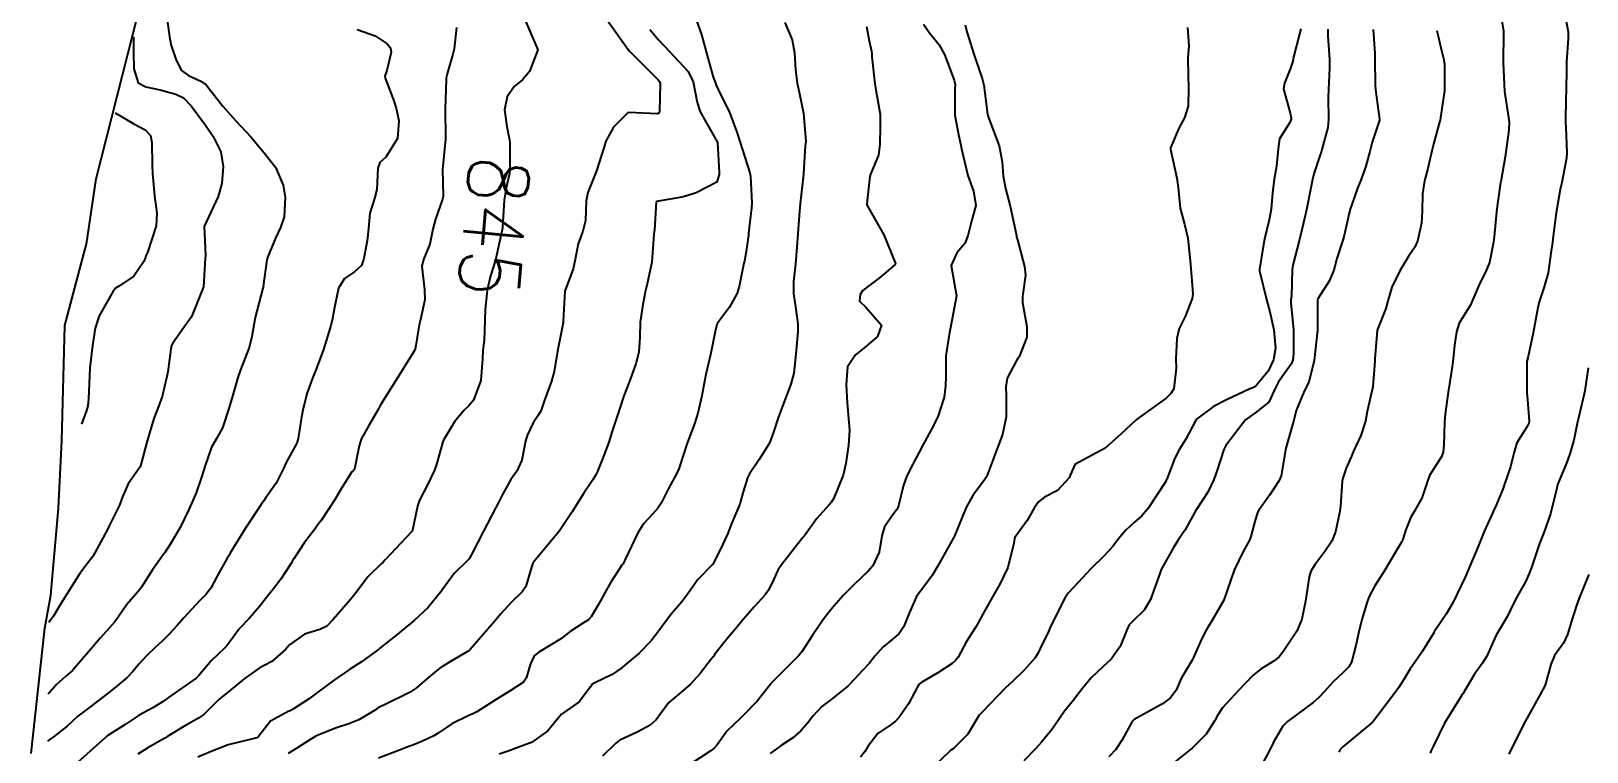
# Model space of a CAD drawing. Header units: metres. Extents: x 307586 to 320046, y 7427249 to 7434250.
# Drawn here: x 318699.3 to 318802.7, y 7429326.5 to 7429374.3 of the extents above; entities that cross this region are included whole.
import ezdxf
from ezdxf.enums import TextEntityAlignment as Align

# ---------------------------------------------------------------- set-up
doc = ezdxf.new("R2010")
doc.units = ezdxf.units.M
doc.header["$MEASUREMENT"] = 0
for name, color, linetype in [('Area', 45, 'Continuous'), ('Cotas', 45, 'Continuous'), ('Curvas de Nivel 1m', 11, 'Continuous'), ('Curvas de Nivel 5m', 15, 'Continuous')]:
    doc.layers.add(name, color=color, linetype=linetype)
doc.styles.add('Style-STANDARD', font='STANDARD.shx')

msp = doc.modelspace()

# ---------------------------------------------------------------- linework, layer by layer
at = {"layer": 'Area'}
msp.add_polyline3d([(318699.34, 7429326.35, 845.84), (318700.26, 7429334.67, 848.67), (318700.64, 7429336.87, 848.39), (318701.17, 7429342.65, 848.93), (318701.38, 7429347.12, 849.29), (318701.58, 7429354.78, 849.63), (318702.94, 7429359.88, 851.38), (318703.01, 7429360.17, 852.07), (318703.66, 7429364.51, 851.07), (318708.21, 7429382.4, 847.55), (318709.23, 7429388.32, 849.96), (318711.14, 7429397.08, 846.24), (318713.14, 7429405.75, 845.92), (318714.12, 7429409.28, 845.94), (318715.28, 7429413.13, 847.58), (318716.9, 7429419.54, 847.11), (318717.36, 7429421.63, 846.94), (318718.46, 7429428.7, 846.98), (318718.88, 7429430.51, 845.83), (318720.68, 7429437.84, 845.06)], dxfattribs=at)
at = {"layer": 'Curvas de Nivel 1m', "flags": 128}
for points, elevation in [([(318801.04, 7429376.27), (318801.41, 7429374.27), (318801.43, 7429373.85), (318801.32, 7429372.27), (318801.31, 7429371.94), (318801.29, 7429370.27), (318801.27, 7429369.96), (318801.24, 7429368.27), (318801.26, 7429367.95), (318801.33, 7429366.27), (318801.3, 7429365.88), (318800.99, 7429364.27), (318800.97, 7429364.19), (318800.89, 7429363.82), (318800.63, 7429362.27), (318800.43, 7429360.7), (318800.37, 7429360.28), (318800.3, 7429359.74), (318800.09, 7429358.28), (318799.8, 7429357.27), (318799.47, 7429356.29), (318799.35, 7429355.74), (318799.1, 7429354.3), (318798.76, 7429352.72), (318798.68, 7429352.38), (318798.67, 7429352.3), (318798.68, 7429350.35), (318798.68, 7429350.3), (318798.72, 7429349.85), (318798.83, 7429348.42), (318798.81, 7429348.3), (318798.7, 7429348.08), (318798.01, 7429346.98), (318797.81, 7429346.31), (318797.59, 7429345.39), (318797.22, 7429344.31), (318797.07, 7429343.9), (318796.64, 7429342.84), (318796.47, 7429342.48), (318796.4, 7429342.32), (318795.85, 7429341.09), (318795.54, 7429340.33), (318795.26, 7429339.67), (318794.69, 7429338.34), (318794.66, 7429338.26), (318794.58, 7429338.07), (318793.75, 7429336.35), (318793.31, 7429335.6), (318792.53, 7429334.44), (318792.5, 7429334.4), (318792.49, 7429334.37), (318791.74, 7429333.15), (318791.21, 7429332.38), (318790.92, 7429331.97), (318790.5, 7429331.27), (318790.16, 7429330.72), (318789.94, 7429330.4), (318788.46, 7429328.49), (318788.43, 7429328.45), (318788.4, 7429328.42), (318786.45, 7429326.8), (318786.27, 7429326.62), (318786.18, 7429326.44)], 831), ([(318721, 7429374.43), (318722.19, 7429374.02), (318722.99, 7429373.49), (318723.21, 7429373.21), (318723.25, 7429372.93), (318722.97, 7429371.71), (318722.84, 7429371.33), (318722.85, 7429371.21), (318722.96, 7429370.92), (318723.44, 7429369.7), (318723.59, 7429369.2), (318723.76, 7429368.37), (318723.67, 7429367.2), (318722.9, 7429365.96), (318722.51, 7429365.6), (318722.37, 7429365.22), (318722.29, 7429363.8), (318722.14, 7429363.22), (318721.83, 7429362.24), (318721.74, 7429361.22), (318721.66, 7429360.4), (318721.44, 7429359.22), (318721.28, 7429358.76), (318720.81, 7429358.34), (318720.16, 7429357.89), (318719.76, 7429357.25), (318719.5, 7429355.97), (318719.35, 7429355.25), (318719.24, 7429354.78), (318718.79, 7429353.26), (318718.74, 7429353.12), (318718.22, 7429351.77), (318718.02, 7429351.27), (318717.67, 7429350.31), (318717.4, 7429349.27), (318717.29, 7429348.68), (318717.07, 7429347.28), (318716.98, 7429346.97), (318716.66, 7429346.37), (318716.27, 7429345.67), (318716.11, 7429345.29), (318715.62, 7429344.31), (318714.91, 7429343.3), (318714.79, 7429343.13), (318714.62, 7429342.88), (318713.57, 7429341.32), (318712.59, 7429339.71), (318712.45, 7429339.47), (318712.37, 7429339.33), (318711.72, 7429338.18), (318711.27, 7429337.34), (318710.96, 7429336.94), (318710.54, 7429336.52), (318709.48, 7429335.37), (318709.04, 7429334.85), (318708.52, 7429334.27), (318708.07, 7429333.83), (318707.57, 7429333.39), (318707.02, 7429332.87), (318706.49, 7429332.28), (318706.1, 7429331.79), (318705.73, 7429331.41), (318705.05, 7429330.84), (318704.47, 7429330.38), (318703.24, 7429329.44), (318702.79, 7429329.11), (318702.45, 7429328.83), (318701.73, 7429328.17), (318700.83, 7429327.47), (318700.6, 7429327.3), (318700.43, 7429327.18)], 847), ([(318708.34, 7429375.39), (318708.55, 7429373.82), (318708.64, 7429373.38), (318708.97, 7429372.4), (318709.32, 7429371.72), (318709.8, 7429371.37), (318710.61, 7429371), (318710.96, 7429370.75), (318712.07, 7429369.34), (318712.93, 7429368.37), (318713.93, 7429367.31), (318714.38, 7429366.78), (318714.9, 7429366.14), (318715.56, 7429365.29), (318716.07, 7429364.09), (318716.22, 7429363.29), (318716.15, 7429361.99), (318715.9, 7429361.29), (318715.56, 7429360.57), (318715.04, 7429359.3), (318714.99, 7429359.13), (318714.8, 7429357.71), (318714.76, 7429357.33), (318714.75, 7429357.3), (318714.74, 7429357.25), (318714.22, 7429355.31), (318714.01, 7429354.05), (318713.82, 7429353.31), (318713.24, 7429351.83), (318713.07, 7429351.32), (318712.71, 7429350.09), (318712.54, 7429349.49), (318712.5, 7429349.33), (318712.04, 7429347.98), (318711.7, 7429347.34), (318711.32, 7429346.69), (318710.86, 7429345.35), (318710.81, 7429345.19), (318710.64, 7429344.65), (318710.31, 7429343.67), (318710.18, 7429343.36), (318709.82, 7429342.56), (318709.23, 7429341.37), (318708.59, 7429340.27), (318708.24, 7429339.73), (318708, 7429339.39), (318707.41, 7429338.55), (318706.68, 7429337.4), (318706.63, 7429337.33), (318706.55, 7429337.24), (318705.69, 7429336.26), (318705.12, 7429335.41), (318704.87, 7429335.08), (318704.52, 7429334.67), (318703.93, 7429334.01), (318703.43, 7429333.44), (318702.49, 7429332.34), (318702.08, 7429331.86), (318701.62, 7429331.46), (318701.02, 7429330.93), (318700.47, 7429330.29)], 848), ([(318727.6, 7429374.56), (318727.44, 7429373.16), (318727.35, 7429372.79), (318726.97, 7429371.48), (318726.9, 7429371.23), (318726.9, 7429371.16), (318726.9, 7429371.1), (318726.83, 7429369.16), (318726.86, 7429367.22), (318726.86, 7429367.16), (318726.68, 7429365.37), (318726.67, 7429365.16), (318726.7, 7429363.34), (318726.66, 7429363.16), (318726.19, 7429361.83), (318726.03, 7429361.17), (318725.82, 7429360.19), (318725.39, 7429359.17), (318725.3, 7429358.69), (318725.46, 7429357.17), (318725.48, 7429356.48), (318725.2, 7429355.18), (318725.11, 7429354.83), (318724.84, 7429353.18), (318724.81, 7429353.11), (318724.74, 7429353), (318723.61, 7429351.2), (318722.71, 7429349.75), (318722.5, 7429349.41), (318722.39, 7429349.21), (318721.76, 7429348.14), (318721.25, 7429347.22), (318721.12, 7429346.78), (318720.81, 7429345.23), (318720.74, 7429345.14), (318720.65, 7429345.06), (318719.94, 7429343.93), (318719.54, 7429343.25), (318718.61, 7429341.83), (318718.36, 7429341.51), (318718.18, 7429341.26), (318717.5, 7429340.36), (318716.79, 7429339.28), (318716.71, 7429339.15), (318716.58, 7429338.95), (318715.92, 7429337.93), (318715.43, 7429337.29), (318715.03, 7429336.81), (318714.54, 7429336.14), (318713.82, 7429335.31), (318713.19, 7429334.66), (318712.51, 7429333.75), (318712.33, 7429333.51), (318712.16, 7429333.33), (318711.31, 7429332.53), (318710.48, 7429331.53), (318710.3, 7429331.35), (318708.47, 7429330.07), (318708.07, 7429329.79), (318707.42, 7429329.39), (318706.8, 7429329.06), (318706.45, 7429328.85), (318705.59, 7429328.27), (318704.43, 7429327.55), (318704.36, 7429327.5), (318704.27, 7429327.42), (318702.42, 7429325.75)], 846), ([(318737.61, 7429375.03), (318738.99, 7429373.1), (318739.02, 7429373.05), (318739.05, 7429373.02), (318740.96, 7429371.12), (318741.07, 7429370.99), (318741.11, 7429370.84), (318741.07, 7429368.99), (318741.04, 7429368.89), (318740.94, 7429368.83), (318739.04, 7429368.92), (318738.94, 7429368.88), (318738.01, 7429367.95), (318737.5, 7429367.03), (318737.37, 7429366.57), (318736.89, 7429365.04), (318736.31, 7429363.62), (318736.21, 7429363.05), (318736.16, 7429361.74), (318735.99, 7429361.05), (318735.68, 7429360.21), (318735.46, 7429359.05), (318735.34, 7429358.53), (318734.79, 7429357.06), (318734.68, 7429355.06), (318734.67, 7429354.95), (318734.31, 7429353.07), (318734.07, 7429351.73), (318733.9, 7429351.07), (318733.44, 7429349.81), (318733.19, 7429349.08), (318733, 7429348.78), (318732.69, 7429348.31), (318732.29, 7429347.48), (318732.17, 7429347.1), (318731.93, 7429345.83), (318731.59, 7429345.1), (318731.19, 7429344.56), (318730.64, 7429343.55), (318730.42, 7429343.11), (318730.2, 7429342.69), (318729.38, 7429341.13), (318728.59, 7429339.57), (318728.44, 7429339.29), (318728.31, 7429339.14), (318727.43, 7429338.3), (318726.6, 7429337.16), (318726.58, 7429337.13), (318726.55, 7429337.09), (318725.68, 7429336.03), (318724.78, 7429335.18), (318724.64, 7429335.07), (318724.53, 7429334.99), (318723.54, 7429334.17), (318722.51, 7429333.35), (318722.43, 7429333.29), (318722.34, 7429333.21), (318721.28, 7429332.44), (318720.49, 7429331.93), (318719.48, 7429331.25), (318718.48, 7429330.49), (318717.77, 7429329.97), (318716.69, 7429329.28), (318716.55, 7429329.19), (318716.46, 7429329.16), (318715.23, 7429328.51), (318714.44, 7429327.49), (318714.34, 7429327.39), (318713.98, 7429327.31), (318712.43, 7429326.93), (318711.29, 7429326.48), (318710.42, 7429326.11)], 844), ([(318743.55, 7429374.96), (318743.86, 7429374.11), (318744.17, 7429372.96), (318744.64, 7429371.28), (318744.76, 7429370.94), (318744.81, 7429370.79), (318744.96, 7429370.45), (318745.73, 7429368.93), (318746.18, 7429367.68), (318746.42, 7429366.92), (318746.9, 7429365.48), (318747.07, 7429364.92), (318747.12, 7429364.69), (318747.2, 7429362.92), (318747.19, 7429362.6), (318746.99, 7429360.92), (318746.98, 7429360.78), (318746.83, 7429359.7), (318746.71, 7429359.04), (318746.68, 7429358.92), (318746.36, 7429357.36), (318746.23, 7429356.93), (318745.72, 7429356), (318744.93, 7429354.94), (318744.87, 7429354.84), (318744.77, 7429354.37), (318744.48, 7429352.94), (318744.15, 7429351.53), (318744.04, 7429350.95), (318743.88, 7429350.11), (318743.63, 7429348.96), (318743.4, 7429348.25), (318742.92, 7429346.97), (318742.67, 7429346.2), (318742.36, 7429345.27), (318742.22, 7429344.97), (318741.67, 7429343.95), (318741.19, 7429342.98), (318740.97, 7429342.64), (318740.62, 7429342.28), (318740.01, 7429341.6), (318739.64, 7429341), (318738.76, 7429339.19), (318738.68, 7429339.02), (318738.65, 7429338.95), (318738.58, 7429338.86), (318737.85, 7429337.74), (318737.45, 7429337.03), (318737.14, 7429336.44), (318736.54, 7429335.44), (318736.35, 7429335.23), (318736.03, 7429335.04), (318735.13, 7429334.45), (318734.52, 7429333.96), (318733.06, 7429333.08), (318732.74, 7429332.85), (318732.5, 7429332.32), (318732.22, 7429331.36), (318732.03, 7429331.09), (318731.1, 7429330.48), (318730.47, 7429330.09), (318728.94, 7429329.13), (318728.63, 7429328.97), (318728.46, 7429328.9), (318727.28, 7429328.33), (318726.44, 7429327.75), (318726.08, 7429327.52), (318725.34, 7429327.17), (318724.69, 7429326.91), (318724.43, 7429326.81), (318723.81, 7429326.57), (318722.42, 7429326.05)], 842), ([(318749.4, 7429374.89), (318749.88, 7429373.76), (318750.03, 7429372.88), (318750.11, 7429371.75), (318750.22, 7429370.88), (318750.35, 7429370.28), (318750.64, 7429368.87), (318750.79, 7429367), (318750.78, 7429366.87), (318750.75, 7429366.71), (318750.64, 7429364.87), (318750.62, 7429364.61), (318750.41, 7429362.88), (318750.37, 7429362.38), (318750.27, 7429360.88), (318750.22, 7429360.26), (318750.1, 7429358.88), (318749.98, 7429357.71), (318749.98, 7429356.88), (318750.08, 7429356.17), (318750.27, 7429354.88), (318750.26, 7429354.37), (318750.13, 7429352.88), (318750, 7429351.62), (318749.8, 7429350.88), (318749.24, 7429349.42), (318749.05, 7429348.89), (318748.96, 7429348.64), (318748.69, 7429347.83), (318748.44, 7429347.14), (318748.33, 7429346.9), (318747.7, 7429345.88), (318747.04, 7429344.92), (318746.91, 7429344.66), (318746.64, 7429343.74), (318746.46, 7429343.09), (318746.41, 7429342.92), (318745.87, 7429341.67), (318745.58, 7429340.93), (318745.27, 7429340.26), (318744.63, 7429338.94), (318744.61, 7429338.91), (318744.58, 7429338.88), (318743.61, 7429337.91), (318742.95, 7429336.96), (318742.55, 7429336.42), (318741.87, 7429335.64), (318741.38, 7429334.98), (318741.03, 7429334.49), (318740.52, 7429333.84), (318739.71, 7429333), (318739.06, 7429332.46), (318738.5, 7429331.99), (318737.93, 7429331.59), (318736.78, 7429331.04), (318736.59, 7429330.93), (318736.48, 7429330.79), (318735.73, 7429329.79), (318734.7, 7429329.06), (318734.56, 7429328.96), (318734.46, 7429328.84), (318733.66, 7429327.86), (318732.57, 7429327.09), (318732.43, 7429327.03), (318731.03, 7429326.5), (318730.42, 7429326.3)], 841), ([(318758.61, 7429374.78), (318759.01, 7429374.21), (318759.65, 7429373.42), (318759.99, 7429372.77), (318760.65, 7429371.07), (318760.7, 7429370.75), (318760.68, 7429370.47), (318760.69, 7429368.75), (318760.92, 7429367.47), (318761.09, 7429366.75), (318761.13, 7429366.52), (318761.54, 7429364.74), (318761.93, 7429363.69), (318762.09, 7429362.74), (318761.81, 7429361.79), (318761.56, 7429360.74), (318761.36, 7429360.22), (318760.83, 7429359.61), (318760.44, 7429358.76), (318760.79, 7429356.75), (318760.43, 7429354.76), (318760.33, 7429354.32), (318760.1, 7429352.76), (318760.08, 7429351.41), (318760.06, 7429350.76), (318759.98, 7429350.02), (318759.59, 7429348.77), (318759.29, 7429348.17), (318758.68, 7429347.03), (318758.59, 7429346.87), (318758.54, 7429346.78), (318757.89, 7429345.56), (318757.5, 7429344.79), (318757.27, 7429344.17), (318756.94, 7429342.8), (318756.85, 7429342.57), (318756.62, 7429342.27), (318756.01, 7429341.4), (318755.84, 7429340.81), (318755.67, 7429339.73), (318755.25, 7429338.81), (318754.93, 7429338.46), (318754.57, 7429338.13), (318753.91, 7429337.48), (318753.27, 7429336.84), (318752.54, 7429336.01), (318752.03, 7429335.36), (318751.68, 7429334.86), (318751.22, 7429334.17), (318750.52, 7429333.11), (318750.32, 7429332.87), (318749.43, 7429331.96), (318748.48, 7429331.02), (318748.43, 7429330.95), (318748.39, 7429330.9), (318747.55, 7429329.83), (318746.68, 7429328.92), (318746.57, 7429328.81), (318746.46, 7429328.7), (318745.54, 7429327.83), (318744.91, 7429326.94), (318744.68, 7429326.69), (318744.43, 7429326.52), (318743.08, 7429325.62)], 839), ([(318761.37, 7429374.75), (318761.48, 7429374.28), (318761.98, 7429372.74), (318762.51, 7429371.19), (318762.62, 7429370.73), (318762.86, 7429368.82), (318762.87, 7429368.73), (318762.94, 7429368.53), (318763.63, 7429366.72), (318763.84, 7429365.65), (318763.9, 7429364.71), (318764.05, 7429363.88), (318764.36, 7429362.71), (318764.78, 7429360.76), (318764.79, 7429360.7), (318764.79, 7429360.64), (318764.84, 7429360.47), (318765.32, 7429358.7), (318765.38, 7429358.13), (318765.17, 7429356.7), (318765.17, 7429356.31), (318765.46, 7429354.69), (318765.46, 7429354), (318764.96, 7429352.7), (318764.87, 7429352.58), (318764.75, 7429352.42), (318764.17, 7429351.27), (318764.08, 7429350.71), (318764.1, 7429350.09), (318764.1, 7429348.71), (318763.86, 7429347.53), (318763.54, 7429346.72), (318762.87, 7429344.95), (318762.79, 7429344.73), (318762.65, 7429344.53), (318761.89, 7429343.49), (318761.47, 7429342.74), (318761.21, 7429342.16), (318760.64, 7429340.75), (318760.63, 7429340.72), (318760.6, 7429340.68), (318759.53, 7429338.77), (318759.18, 7429338.17), (318758.56, 7429337.33), (318758.31, 7429337.02), (318758.15, 7429336.78), (318757.66, 7429335.67), (318757.3, 7429334.79), (318756.99, 7429334.33), (318756.52, 7429333.92), (318755.91, 7429333.41), (318755.37, 7429332.81), (318754.99, 7429332.33), (318754.5, 7429331.82), (318754.02, 7429331.3), (318753.57, 7429330.83), (318752.47, 7429329.95), (318751.85, 7429329.47), (318751.28, 7429328.86), (318750.93, 7429328.39), (318750.45, 7429327.85), (318749.92, 7429327.39), (318749.15, 7429326.89), (318748.43, 7429326.36)], 838), ([(318776.13, 7429374.57), (318776.22, 7429373.35), (318776.17, 7429372.57), (318776.18, 7429371.36), (318776.21, 7429370.57), (318776.18, 7429369.34), (318775.94, 7429368.57), (318775.58, 7429367.93), (318775.02, 7429366.58), (318775.02, 7429366.48), (318775.43, 7429364.57), (318775.51, 7429363.95), (318775.65, 7429362.57), (318775.93, 7429361.5), (318776.16, 7429360.57), (318776.31, 7429359.08), (318776.35, 7429358.56), (318776.49, 7429356.88), (318776.45, 7429356.56), (318775.98, 7429355.38), (318775.59, 7429354.57), (318775.42, 7429353.92), (318775.36, 7429352.57), (318775.38, 7429351.94), (318775.23, 7429350.57), (318775.03, 7429350.27), (318774.72, 7429349.96), (318772.85, 7429348.61), (318772.7, 7429348.5), (318771.73, 7429347.59), (318770.68, 7429346.63), (318768.66, 7429345.54), (318768.39, 7429344.93), (318768.28, 7429344.66), (318767.5, 7429343.81), (318766.64, 7429343.37), (318766.25, 7429343.07), (318765.97, 7429342.69), (318765.48, 7429341.83), (318764.68, 7429340.7), (318764.66, 7429340.64), (318764.6, 7429340.33), (318764.2, 7429338.71), (318763.68, 7429337.6), (318763.16, 7429336.72), (318762.54, 7429335.6), (318762.23, 7429335.03), (318762.05, 7429334.73), (318761.46, 7429333.8), (318760.91, 7429332.75), (318760.74, 7429332.52), (318760.51, 7429332.33), (318759.55, 7429331.71), (318758.49, 7429331.09), (318758.31, 7429330.95), (318758.2, 7429330.78), (318757.6, 7429329.66), (318757.01, 7429328.79), (318756.75, 7429328.5), (318756.46, 7429328.29), (318755.57, 7429327.68), (318754.9, 7429326.82), (318754.73, 7429326.52), (318754.43, 7429326.1)], 837), ([(318783.66, 7429374.48), (318783.19, 7429372.68), (318783.16, 7429372.49), (318783.14, 7429372.34), (318782.98, 7429371.87), (318782.58, 7429370.88), (318782.51, 7429370.49), (318782.95, 7429368.87), (318783.03, 7429368.58), (318783.03, 7429368.49), (318782.94, 7429368.26), (318782.24, 7429367.18), (318782.17, 7429366.5), (318782.05, 7429365.35), (318781.89, 7429364.5), (318781.79, 7429363.59), (318781.7, 7429362.5), (318781.57, 7429361.8), (318781.26, 7429360.51), (318781.19, 7429360.16), (318780.92, 7429358.51), (318780.93, 7429358.41), (318781.38, 7429356.5), (318781.6, 7429355.69), (318781.88, 7429354.5), (318781.98, 7429353.28), (318781.86, 7429352.5), (318781.5, 7429351.74), (318780.73, 7429350.81), (318780.56, 7429350.68), (318780.19, 7429350.52), (318778.72, 7429349.84), (318777.86, 7429349.4), (318776.74, 7429348.56), (318776.72, 7429348.54), (318776.7, 7429348.5), (318776.02, 7429347.24), (318775.6, 7429346.57), (318775.29, 7429345.96), (318774.77, 7429344.58), (318774.73, 7429344.5), (318774.65, 7429344.36), (318773.5, 7429342.6), (318773.1, 7429342.13), (318772.62, 7429341.71), (318772.04, 7429341.18), (318771.56, 7429340.62), (318771.15, 7429340.07), (318770.59, 7429339.46), (318769.75, 7429338.64), (318768.56, 7429337.38), (318768.22, 7429337), (318768, 7429336.67), (318767.5, 7429335.71), (318767, 7429334.68), (318766.86, 7429334.35), (318766.52, 7429333.65), (318766.2, 7429333), (318766, 7429332.69), (318765.3, 7429331.89), (318764.49, 7429331.12), (318764.27, 7429330.92), (318764.05, 7429330.71), (318762.47, 7429329.08), (318762.3, 7429328.9), (318762.19, 7429328.73), (318761.56, 7429327.63), (318760.66, 7429326.75), (318760.53, 7429326.65), (318760.43, 7429326.58), (318758.57, 7429324.78)], 836), ([(318797.02, 7429375.02), (318797.12, 7429374.32), (318797.13, 7429374.2), (318797.11, 7429372.32), (318797.11, 7429372.2), (318797.2, 7429370.32), (318797.24, 7429370.04), (318797.5, 7429368.31), (318797.49, 7429367.76), (318797.29, 7429366.32), (318797.24, 7429365.99), (318796.94, 7429364.32), (318796.93, 7429364.28), (318796.89, 7429363.96), (318796.68, 7429362.52), (318796.66, 7429362.32), (318796.5, 7429360.67), (318796.47, 7429360.32), (318796.19, 7429358.96), (318795.93, 7429358.33), (318795.56, 7429357.59), (318795.03, 7429356.34), (318794.96, 7429356.18), (318794.8, 7429355.93), (318794.19, 7429354.94), (318794, 7429354.35), (318793.88, 7429353.47), (318793.76, 7429352.35), (318793.63, 7429351.46), (318793.44, 7429350.36), (318793.24, 7429348.9), (318793.21, 7429348.36), (318793.17, 7429346.85), (318793.12, 7429346.36), (318793, 7429346.05), (318792.67, 7429345.54), (318792.21, 7429344.82), (318792.06, 7429344.38), (318791.71, 7429343.31), (318791.16, 7429342.38), (318790.97, 7429342.05), (318790.61, 7429341.16), (318790.43, 7429340.57), (318790.35, 7429340.39), (318790.03, 7429339.83), (318789.17, 7429338.41), (318788.57, 7429337.49), (318788.2, 7429336.79), (318788.07, 7429336.42), (318787.72, 7429335.26), (318787.52, 7429334.43), (318787.35, 7429333.61), (318787.03, 7429332.43), (318786.85, 7429332.1), (318786.5, 7429331.75), (318785.82, 7429331.12), (318785.22, 7429330.45), (318784.86, 7429330.07), (318784.48, 7429329.75), (318782.78, 7429328.49), (318782.46, 7429328.16), (318781.84, 7429327.11), (318781.56, 7429326.5), (318781.17, 7429325.77)], 832), ([(318706.13, 7429373.95), (318706.14, 7429372.88), (318706.17, 7429371.82), (318706.45, 7429370.9), (318706.96, 7429370.62), (318707.92, 7429370.42), (318708.95, 7429370.13), (318709.46, 7429369.89), (318709.98, 7429369.36), (318710.92, 7429368.08), (318711.43, 7429367.34), (318711.94, 7429366.3), (318712.1, 7429365.34), (318712.01, 7429364.21), (318711.77, 7429363.34), (318710.84, 7429361.35), (318710.92, 7429359.44), (318710.92, 7429359.35), (318710.91, 7429359.26), (318710.79, 7429357.35), (318709.99, 7429355.36), (318709.49, 7429354.64), (318708.75, 7429353.6), (318708.67, 7429353.45), (318708.65, 7429353.38), (318708.41, 7429351.7), (318708.35, 7429351.38), (318708.04, 7429350.06), (318707.81, 7429349.39), (318707.49, 7429348.6), (318707.13, 7429347.4), (318707.03, 7429347.03), (318706.66, 7429345.62), (318706.61, 7429345.45), (318706.58, 7429345.4), (318705.78, 7429344.27), (318705.4, 7429343.41), (318705.2, 7429342.84), (318704.6, 7429341.61), (318704.5, 7429341.42), (318704.41, 7429341.23), (318703.43, 7429339.44), (318703.06, 7429338.96), (318702.57, 7429338.31), (318701.22, 7429336.15), (318700.82, 7429335.47), (318700.7, 7429335.29), (318700.52, 7429335.05)], 849), ([(318740.43, 7429374.43), (318741, 7429373.74), (318741.73, 7429372.98), (318742.97, 7429371.64), (318743.3, 7429370.96), (318743.57, 7429369.58), (318743.77, 7429368.96), (318744.91, 7429366.97), (318744.93, 7429366.94), (318744.93, 7429366.92), (318745.03, 7429364.94), (318745.03, 7429364.8), (318744.89, 7429364.3), (318743.5, 7429363.58), (318742.88, 7429363.4), (318742.55, 7429363.3), (318740.87, 7429363.02), (318740.85, 7429362.99), (318740.73, 7429361.1), (318740.72, 7429360.99), (318740.7, 7429360.85), (318740.57, 7429358.99), (318740.25, 7429357.54), (318740.12, 7429357), (318739.96, 7429356.18), (318739.8, 7429355), (318739.76, 7429354.01), (318739.7, 7429353.01), (318739.51, 7429352.24), (318739.06, 7429351.01), (318738.71, 7429350.1), (318738.43, 7429349.29), (318738.35, 7429349.02), (318737.94, 7429347.77), (318737.71, 7429347.03), (318737.43, 7429346.26), (318736.93, 7429345.04), (318736.84, 7429344.85), (318736.65, 7429344.53), (318736.04, 7429343.65), (318735.67, 7429343.05), (318735.27, 7429342.4), (318734.61, 7429341.41), (318734.47, 7429341.2), (318734.36, 7429341.06), (318733.34, 7429339.83), (318732.72, 7429339.09), (318732.67, 7429339), (318732.58, 7429338.73), (318732.2, 7429337.45), (318731.96, 7429337.1), (318731.25, 7429336.4), (318730.54, 7429335.62), (318730.11, 7429335.12), (318728.5, 7429333.27), (318728.44, 7429333.2), (318728.36, 7429333.14), (318727.19, 7429332.46), (318726.49, 7429332.02), (318726.01, 7429331.64), (318725.47, 7429331.17), (318724.94, 7429330.72), (318724.48, 7429330.4), (318722.9, 7429329.64), (318722.47, 7429329.43), (318722.33, 7429329.35), (318722.14, 7429329.21), (318721.1, 7429328.58), (318720.45, 7429328.33), (318719.63, 7429328.05), (318718.44, 7429327.6), (318718.21, 7429327.49), (318717.85, 7429327.27), (318716.99, 7429326.71), (318716.42, 7429326.36)], 843), ([(318788.48, 7429374.43), (318788.57, 7429372.85), (318788.57, 7429372.42), (318788.6, 7429370.79), (318788.63, 7429370.42), (318788.89, 7429368.47), (318788.89, 7429368.42), (318788.4, 7429366.95), (318788.27, 7429366.43), (318787.99, 7429365.35), (318787.64, 7429364.43), (318787.43, 7429363.89), (318786.92, 7429362.44), (318786.91, 7429362.4), (318786.87, 7429362.23), (318786.54, 7429360.75), (318786.45, 7429360.44), (318786.06, 7429359.22), (318785.85, 7429358.45), (318785.55, 7429357.72), (318784.8, 7429356.55), (318784.78, 7429356.46), (318784.77, 7429354.46), (318784.55, 7429352.46), (318784.19, 7429351.01), (318783.92, 7429350.47), (318783.36, 7429349.13), (318783.21, 7429348.48), (318782.68, 7429346.63), (318782.65, 7429346.52), (318782.64, 7429346.49), (318782.35, 7429344.8), (318782.23, 7429344.49), (318781.61, 7429343.53), (318780.87, 7429342.51), (318780.79, 7429342.35), (318780.62, 7429341.76), (318780.35, 7429340.77), (318780.25, 7429340.52), (318779.83, 7429339.76), (318779.24, 7429338.53), (318778.56, 7429336.54), (318777.82, 7429335.27), (318777.38, 7429334.55), (318777.09, 7429334), (318776.51, 7429332.69), (318776.48, 7429332.6), (318776.45, 7429332.56), (318775.72, 7429331.34), (318775.38, 7429330.57), (318775.01, 7429330.05), (318774.47, 7429329.66), (318772.59, 7429328.61), (318772.46, 7429328.49), (318771.8, 7429327.26), (318771.37, 7429326.62), (318770.92, 7429326.14)], 834), ([(318792.69, 7429374.37), (318793, 7429373.04), (318793.14, 7429372.51), (318793.17, 7429372.37), (318793.2, 7429372.16), (318793.21, 7429370.37), (318792.95, 7429368.59), (318792.91, 7429368.4), (318792.9, 7429368.37), (318792.48, 7429366.82), (318792.36, 7429366.38), (318792.09, 7429365.2), (318791.88, 7429364.38), (318791.75, 7429363.52), (318791.73, 7429362.38), (318791.67, 7429361.57), (318791.41, 7429360.38), (318791.24, 7429359.99), (318790.83, 7429359.41), (318790.23, 7429358.4), (318789.72, 7429357.32), (318789.45, 7429356.41), (318789.3, 7429355.91), (318788.78, 7429354.58), (318788.74, 7429354.46), (318788.73, 7429354.42), (318788.59, 7429352.59), (318788.58, 7429352.42), (318788.44, 7429350.71), (318788.38, 7429350.42), (318788.07, 7429349.06), (318787.95, 7429348.43), (318787.65, 7429347.48), (318787.17, 7429346.44), (318787.02, 7429346.1), (318786.67, 7429345.3), (318786.45, 7429344.65), (318786.41, 7429344.44), (318786.3, 7429342.78), (318786.26, 7429342.44), (318785.97, 7429341.08), (318785.72, 7429340.45), (318785.27, 7429339.78), (318784.59, 7429338.88), (318784.33, 7429338.46), (318784.21, 7429338.09), (318783.97, 7429336.47), (318783.74, 7429335.27), (318783.4, 7429334.48), (318782.52, 7429333.15), (318782.23, 7429332.78), (318781.89, 7429332.5), (318781.03, 7429331.98), (318780.5, 7429331.55), (318779.99, 7429331.02), (318779.51, 7429330.52), (318778.47, 7429329.38), (318778.14, 7429328.87), (318777.96, 7429328.55), (318777.37, 7429327.63), (318776.44, 7429326.7), (318776.37, 7429326.64), (318776.26, 7429326.56), (318775.25, 7429325.75)], 833), ([(318802.79, 7429338.25), (318802.58, 7429337.71), (318802.14, 7429336.68), (318802, 7429336.26), (318801.65, 7429335.15), (318801.37, 7429334.26), (318801.11, 7429333.68), (318800.52, 7429332.87), (318800.27, 7429332.27), (318799.89, 7429330.89), (318799.57, 7429330.28), (318798.46, 7429328.29), (318797.48, 7429326.3)], 829)]:
    msp.add_lwpolyline(points, dxfattribs=dict(at, elevation=elevation))
at = {"layer": 'Curvas de Nivel 5m', "flags": 128}
for points, elevation in [([(318732.13, 7429375.1), (318732.99, 7429373.09), (318732.43, 7429371.64), (318731.98, 7429371.1), (318731.42, 7429370.64), (318730.95, 7429369.96), (318730.79, 7429369.11), (318730.93, 7429368), (318731.11, 7429367.11), (318731.13, 7429366.89), (318731.14, 7429365.11), (318731.11, 7429364.88), (318730.88, 7429363.92), (318730.76, 7429363.11), (318730.65, 7429361.31), (318730.62, 7429361.11), (318730.56, 7429360.84), (318730.18, 7429359.12), (318729.85, 7429358.08), (318729.63, 7429357.13), (318729.5, 7429355.85), (318729.47, 7429355.13), (318729.42, 7429353.79), (318729.33, 7429353.13), (318729.31, 7429352.57), (318729.2, 7429351.13), (318728.71, 7429349.81), (318728.41, 7429349.44), (318728.1, 7429349.15), (318727.46, 7429348.39), (318726.73, 7429347.16), (318726.71, 7429347.12), (318726.67, 7429346.98), (318726.27, 7429345.55), (318726.13, 7429345.17), (318725.65, 7429344.16), (318725.14, 7429343.17), (318725, 7429342.79), (318724.68, 7429341.18), (318724.65, 7429341.13), (318724.6, 7429341.07), (318722.85, 7429339.21), (318722.72, 7429339.07), (318722.58, 7429338.95), (318721.7, 7429338.09), (318721.07, 7429337.22), (318720.85, 7429336.93), (318720.55, 7429336.59), (318719.41, 7429335.25), (318718.98, 7429334.8), (318718.52, 7429334.58), (318717.5, 7429334.28), (318716.51, 7429333.56), (318716.37, 7429333.41), (318716.26, 7429333.28), (318715.32, 7429332.46), (318714.49, 7429332.02), (318713.5, 7429331.31), (318712.47, 7429330.48), (318711.83, 7429329.97), (318711.21, 7429329.34), (318710.84, 7429328.96), (318710.45, 7429328.71), (318709.59, 7429328.22), (318708.43, 7429327.5), (318708.36, 7429327.46), (318708.23, 7429327.38), (318707.09, 7429326.73), (318706.42, 7429326.32)], 845), ([(318754.82, 7429374.64), (318755, 7429373.69), (318755.16, 7429372.99), (318755.17, 7429372.82), (318755.18, 7429372.63), (318755.38, 7429370.82), (318755.47, 7429370.3), (318755.72, 7429368.81), (318755.72, 7429368.02), (318755.7, 7429366.81), (318755.61, 7429366.1), (318755.09, 7429364.82), (318755.04, 7429364.67), (318754.88, 7429363.28), (318754.84, 7429362.82), (318754.85, 7429362.79), (318754.87, 7429362.74), (318755.97, 7429360.81), (318756.74, 7429358.89), (318756.7, 7429358.8), (318755.68, 7429357.95), (318754.8, 7429357.28), (318754.55, 7429357.07), (318754.4, 7429356.83), (318754.35, 7429356.39), (318754.78, 7429356), (318755.81, 7429354.81), (318755.54, 7429354.04), (318754.76, 7429353.36), (318754.09, 7429352.83), (318753.55, 7429352.03), (318753.46, 7429350.84), (318753.54, 7429349.66), (318753.61, 7429348.84), (318753.7, 7429347.83), (318753.63, 7429346.84), (318753.44, 7429345.62), (318753.26, 7429344.84), (318752.64, 7429343.31), (318752.47, 7429343.02), (318752.32, 7429342.85), (318751.53, 7429341.95), (318750.74, 7429340.87), (318750.68, 7429340.79), (318750.6, 7429340.7), (318749.18, 7429338.89), (318748.94, 7429338.53), (318748.57, 7429337.73), (318748.29, 7429337.17), (318748.08, 7429336.9), (318747.37, 7429336.09), (318746.53, 7429335.12), (318746.44, 7429335.01), (318746.37, 7429334.92), (318745.52, 7429333.93), (318744.75, 7429332.94), (318744.65, 7429332.8), (318744.51, 7429332.62), (318743.77, 7429331.67), (318743.14, 7429330.96), (318742.48, 7429330.41), (318741.7, 7429329.75), (318741.14, 7429328.98), (318740.86, 7429328.58), (318740.45, 7429328.24), (318739.64, 7429327.8), (318738.44, 7429327.25), (318738.3, 7429327.16), (318738.16, 7429327.02), (318737.29, 7429326.17)], 840), ([(318785.45, 7429374.46), (318785.45, 7429374.01), (318785.56, 7429372.45), (318785.58, 7429371.86), (318785.5, 7429370.45), (318785.49, 7429369.92), (318785.51, 7429368.45), (318785.46, 7429367.93), (318785.07, 7429366.46), (318785.03, 7429366.35), (318784.92, 7429366.04), (318784.52, 7429364.84), (318784.44, 7429364.47), (318784.34, 7429363.92), (318784.05, 7429362.47), (318783.83, 7429361.51), (318783.57, 7429360.48), (318783.13, 7429358.79), (318783.09, 7429358.49), (318783.04, 7429356.72), (318783.01, 7429356.49), (318783.01, 7429356.28), (318783.18, 7429354.48), (318783.17, 7429352.9), (318783.14, 7429352.48), (318783.03, 7429352.2), (318782.74, 7429351.82), (318782.19, 7429351.04), (318781.92, 7429350.5), (318781.53, 7429349.69), (318780.71, 7429349.02), (318779.98, 7429348.52), (318778.69, 7429346.8), (318778.59, 7429346.64), (318778.55, 7429346.54), (318778.09, 7429345.11), (318777.88, 7429344.55), (318777.48, 7429343.72), (318776.73, 7429342.56), (318776.69, 7429342.5), (318776.63, 7429342.39), (318775.98, 7429341.2), (318775.55, 7429340.57), (318775.19, 7429339.99), (318774.59, 7429338.93), (318774.4, 7429338.58), (318774.31, 7429338.31), (318773.69, 7429336.59), (318773.27, 7429335.88), (318772.54, 7429335.16), (318772.26, 7429334.89), (318772.13, 7429334.61), (318771.67, 7429333.47), (318771.08, 7429332.62), (318770.79, 7429332.35), (318770.51, 7429332.12), (318769.74, 7429331.39), (318769.14, 7429330.65), (318768.47, 7429329.78), (318767.98, 7429329.16), (318767.64, 7429328.67), (318767.16, 7429327.97), (318766.44, 7429327.11), (318766.24, 7429326.88), (318766.07, 7429326.68), (318765.26, 7429325.86)], 835), ([(318704.93, 7429368.9), (318706.16, 7429368.18), (318706.92, 7429367.77), (318707.27, 7429367.4), (318707.36, 7429366.94), (318707.38, 7429365.4), (318707.4, 7429364.88), (318707.54, 7429363.39), (318707.7, 7429362.24), (318707.64, 7429361.39), (318707.06, 7429359.63), (318706.97, 7429359.4), (318706.93, 7429359.29), (318706.82, 7429359.02), (318706.16, 7429358.05), (318705.22, 7429357.42), (318704.95, 7429357.26), (318704.79, 7429357.05), (318703.86, 7429355.43), (318703.59, 7429354.61), (318703.42, 7429353.44), (318703.25, 7429351.96), (318703.21, 7429351.44), (318703.16, 7429349.9), (318703.1, 7429349.44), (318703.01, 7429349.14), (318702.68, 7429348.23)], 850), ([(318802.75, 7429351.96), (318802.53, 7429350.45), (318802.49, 7429350.25), (318802.14, 7429348.82), (318802.02, 7429348.26), (318801.79, 7429347.16), (318801.54, 7429346.26), (318801.31, 7429345.63), (318800.74, 7429344.27), (318800.72, 7429344.2), (318800.65, 7429343.89), (318800.25, 7429342.28), (318799.82, 7429341.07), (318799.52, 7429340.29), (318798.99, 7429338.7), (318798.84, 7429338.3), (318798.58, 7429337.76), (318798.05, 7429336.83), (318797.79, 7429336.31), (318797.38, 7429335.48), (318796.7, 7429334.32), (318796.64, 7429334.21), (318796.53, 7429333.97), (318796.02, 7429332.82), (318795.71, 7429332.33), (318795.21, 7429331.62), (318794.48, 7429330.42), (318794.46, 7429330.37), (318794.44, 7429330.34), (318794.36, 7429330.22), (318793.21, 7429328.36), (318792.45, 7429326.82), (318792.31, 7429326.5), (318792.25, 7429326.37)], 830)]:
    msp.add_lwpolyline(points, dxfattribs=dict(at, elevation=elevation))

# ---------------------------------------------------------------- texts
at = {"layer": 'Cotas', "style": 'Style-STANDARD'}
msp.add_text('845', height=4, rotation=264.7927, dxfattribs=at).set_placement((318730.09, 7429361.32, 845), align=Align.MIDDLE_CENTER)

doc.saveas('drawing.dxf')
